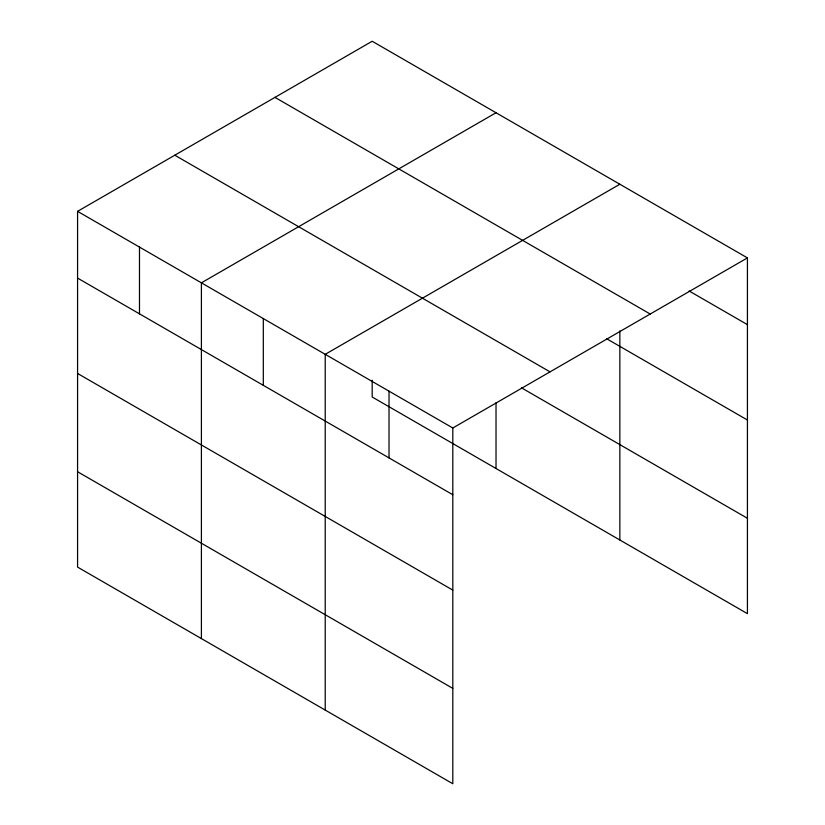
<?xml version="1.0" encoding="UTF-8"?>
<svg xmlns="http://www.w3.org/2000/svg" width="825" height="825" viewBox="0 0 825 825"><rect width="100%" height="100%" fill="white"/><g stroke="black" fill="none" stroke-linecap="round" stroke-linejoin="round"><path stroke-width="1.24" d="M77.571 211.344L452.812 427.989L452.812 783.75L77.571 567.105L77.571 211.344L372.188 41.25L747.429 257.895L747.429 613.656L372.188 397.011L372.188 380.253M496.021 112.747L201.403 282.841L201.403 638.602M619.853 184.233L325.225 354.327L325.225 710.088M452.812 427.989L747.429 257.895M689.143 290.988L747.429 324.637M274.962 97.381L650.203 314.026M606.581 338.693L747.429 420.018M174.797 155.213L550.038 371.858M521.452 387.812L747.429 518.275M77.571 278.097L452.812 494.732M77.571 373.467L452.812 590.112M77.571 471.735L452.812 688.38M619.853 330.887L619.853 539.993M496.021 402.765L496.021 468.497M389.018 391.163L389.018 457.906M263.309 318.584L263.309 385.327M139.487 247.098L139.487 313.84"/></g></svg>
